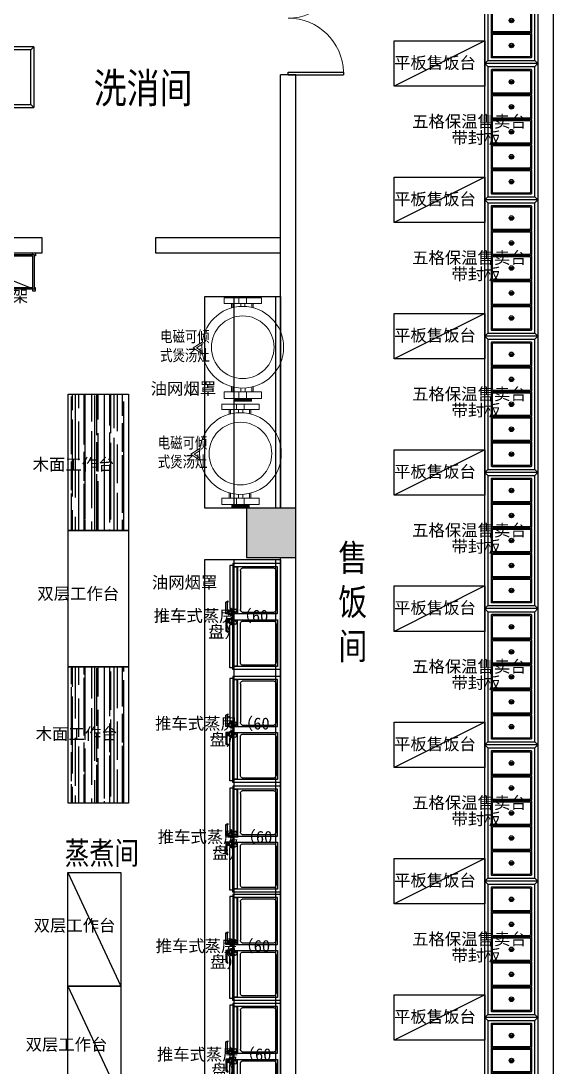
# Model space of a CAD drawing. Extents: x 1158414 to 1597620, y -840005 to -760676.
# Drawn here: x 1364532 to 1371562, y -804703 to -790883 of the extents above; entities that cross this region are included whole.
import ezdxf

# ---------------------------------------------------------------- set-up
doc = ezdxf.new("R2010")
doc.units = 0
doc.header["$LTSCALE"] = 1000
doc.linetypes.add('DIVIDE', pattern=[31.75, 12.7, -6.35, 0, -6.35, 0, -6.35])
for name, color, linetype in [('COLUMN', 2, 'Continuous'), ('CURTWALL', 4, 'Continuous'), ('PUB_HATCH', 8, 'Continuous'), ('PUB_TEXT', 7, 'Continuous'), ('ROOM_NAME', 7, 'Continuous'), ('WALL', 6, 'Continuous'), ('WINDOW', 4, 'Continuous'), ('WS_厨房设备', 1, 'Continuous'), ('产品名称', 7, 'Continuous'), ('家具内线', 8, 'Continuous'), ('新设备', 4, 'Continuous')]:
    doc.layers.add(name, color=color, linetype=linetype)
doc.styles.get("Standard").update_dxf_attribs({"font": '', "width": 0.8})
doc.styles.add('WMF-宋体1', font='')
doc.styles.add('宋体', font='', dxfattribs={"width": 0.8})
doc.styles.get('Standard').set_extended_font_data('SimSun')
doc.styles.get('WMF-宋体1').set_extended_font_data('SimSun')
doc.styles.get('宋体').set_extended_font_data('NSimSun')

# ---------------------------------------------------------------- blocks, each defined once
blk = doc.blocks.new('Custom_15')
at = {"color": 252}
for p, q in [((508, 723), (493, 698)), ((495, 695), (505, 695)), ((507, 696), (512, 703)), ((661, 724), (510, 724)), ((514, 704), (661, 704)), ((621, 704), (621, 677)), ((660, 692), (622, 692)), ((622, 692), (622, 689)), ((660, 689), (660, 692)), ((661, 704), (661, 724)), ((661, 674), (661, 704)), ((739, 724), (890, 724)), ((739, 704), (739, 724)), ((739, 674), (739, 704)), ((886, 704), (739, 704)), ((740, 689), (740, 692)), ((740, 692), (778, 692)), ((778, 692), (778, 689)), ((779, 704), (779, 677)), ((893, 696), (888, 703)), ((892, 723), (907, 698)), ((905, 695), (895, 695)), ((591, 650), (591, 670)), ((591, 650), (683, 650)), ((626, 658), (598, 658)), ((598, 658), (598, 650)), ((612, 678), (612, 663)), ((612, 678), (626, 677)), ((612, 663), (626, 663)), ((622, 689), (626, 684)), ((656, 680), (626, 680)), ((641, 630), (641, 650)), ((656, 684), (660, 689)), ((670, 673), (656, 674)), ((656, 663), (670, 663)), ((683, 658), (656, 658)), ((670, 663), (670, 673)), ((683, 630), (683, 658)), ((717, 630), (717, 658)), ((717, 658), (744, 658)), ((809, 650), (717, 650)), ((730, 673), (744, 674)), ((730, 663), (730, 673)), ((744, 663), (730, 663)), ((744, 684), (740, 689)), ((744, 680), (774, 680)), ((759, 630), (759, 650)), ((778, 689), (774, 684)), ((788, 678), (774, 677)), ((788, 663), (774, 663)), ((774, 658), (802, 658)), ((788, 678), (788, 663)), ((802, 658), (802, 650)), ((809, 650), (809, 670))]:
    blk.add_line(p, q, dxfattribs=at)
at = {"linetype": 'Continuous'}
for p, q in [((0, 0), (0, 630)), ((0, 630), (700, 630)), ((1400, 630), (700, 630)), ((1400, 0), (1400, 630)), ((700, 0), (0, 0)), ((700, 0), (1400, 0))]:
    blk.add_line(p, q, dxfattribs=at)
for p, q in [((25, 670), (591, 670)), ((25, 630), (25, 670)), ((25, 670), (300, 670)), ((1375, 670), (809, 670)), ((1375, 670), (1100, 670)), ((1375, 630), (1375, 670))]:
    blk.add_line(p, q)
at = {"color": 252, "linetype": 'Continuous'}
for p, q in [((40, 570), (40, 630)), ((40, 40), (40, 570)), ((40, 570), (660, 570)), ((45, 575), (45, 625)), ((45, 625), (655, 625)), ((655, 575), (45, 575)), ((655, 625), (655, 575)), ((660, 630), (660, 570)), ((660, 570), (660, 40)), ((740, 630), (740, 570)), ((740, 570), (740, 40)), ((1360, 570), (740, 570)), ((745, 625), (745, 575)), ((1355, 625), (745, 625)), ((745, 575), (1355, 575)), ((1355, 575), (1355, 625)), ((1360, 570), (1360, 630)), ((1360, 40), (1360, 570)), ((60, 84), (60, 506)), ((96, 530), (604, 530)), ((640, 506), (640, 84)), ((760, 506), (760, 84)), ((1304, 530), (796, 530)), ((1340, 84), (1340, 506)), ((660, 40), (40, 40)), ((604, 60), (96, 60)), ((640, 84), (640, 84)), ((740, 40), (1360, 40)), ((760, 84), (760, 84)), ((796, 60), (1304, 60))]:
    blk.add_line(p, q, dxfattribs=at)
at = {"color": 252}
for points in [[(626, 684), (626, 658)], [(656, 658), (656, 684)], [(744, 658), (744, 684)], [(774, 684), (774, 658)]]:
    blk.add_lwpolyline(points, dxfattribs=at)
at = {"color": 252, "linetype": 'Continuous'}
for centre in [(620, 600), (780, 600)]:
    blk.add_circle(centre, 20, dxfattribs=at)
at = {"color": 252}
for centre, radius, start, end in [((495, 697), 2, 148.483, 270), ((505, 697), 2, 270, 324.0966), ((510, 722), 2, 90, 148.483), ((514, 702), 2, 90, 144.0966), ((886, 702), 2, 35.9034, 90), ((890, 722), 2, 31.517, 90), ((895, 697), 2, 215.9034, 270), ((905, 697), 2, 270, 31.517), ((92, 498), 32.6, 82.0836, 165.2965), ((604, 491), 38.6, 22.2016, 90.4183), ((796, 491), 38.6, 89.5817, 157.7984), ((1308, 498), 32.6, 14.7035, 97.9164), ((95, 98), 38.1, 201.729, 270.8909), ((606, 96), 36.5, 267.3243, 340.0558), ((794, 96), 36.5, 199.9442, 272.6757), ((1305, 98), 38.1, 269.1091, 338.271)]:
    blk.add_arc(centre, radius, start, end, dxfattribs=at)
blk = doc.blocks.new('*U87')
at = {"color": 252, "linetype": 'DIVIDE', "ltscale": 3}
blk.add_line((0, 0), (1500, 700), dxfattribs=at)
at = {"linetype": 'Continuous'}
for p, q in [((0, 0), (0, 700)), ((0, 700), (1500, 700)), ((1500, 700), (1500, 0)), ((1500, 0), (0, 0))]:
    blk.add_line(p, q, dxfattribs=at)
blk = doc.blocks.new('*U107')
for p, q in [((20, 20), (20, 480)), ((20, 480), (1180, 480)), ((1180, 480), (1180, 20)), ((1180, 20), (20, 20))]:
    blk.add_line(p, q)
at = {"color": 252, "linetype": 'Continuous', "ltscale": 3}
blk.add_line((20, 480), (1180, 20), dxfattribs=at)
at = {"color": 252}
for p, q in [((40, 40), (40, 460)), ((40, 40), (40, 460)), ((40, 460), (1160, 460)), ((1160, 460), (1160, 40)), ((1160, 40), (40, 40))]:
    blk.add_line(p, q, dxfattribs=at)
for points in [[(40, 480), (40, 500), (0, 500), (0, 460), (20, 460)], [(1160, 480), (1160, 500), (1200, 500), (1200, 460), (1180, 460)], [(40, 20), (40, 0), (0, 0), (0, 40), (20, 40)], [(1160, 20), (1160, 0), (1200, 0), (1200, 40), (1180, 40)]]:
    blk.add_lwpolyline(points, dxfattribs=at)
blk.add_text('IV', height=150).set_placement((66, 80))
blk = doc.blocks.new('*U103')
at = {"color": 252}
for p, q in [((0, 613), (7300, 613)), ((0, 63), (7300, 63))]:
    blk.add_line(p, q, dxfattribs=at)
blk.add_lwpolyline([(0, 1000), (7300, 1000), (7300, 0), (0, 0)], close=True, dxfattribs=at)
blk = doc.blocks.new('*U104')
at = {"color": 252}
for p, q in [((0, 613), (2800, 613)), ((0, 63), (2800, 63))]:
    blk.add_line(p, q, dxfattribs=at)
blk.add_lwpolyline([(0, 1000), (2800, 1000), (2800, 0), (0, 0)], close=True, dxfattribs=at)
blk = doc.blocks.new('Custom_78')
for p, q in [((40, 660), (0, 700)), ((0, 700), (1800, 700)), ((0, 0), (0, 700)), ((0, 700), (40, 660)), ((1800, 700), (1760, 660)), ((1800, 700), (1760, 660)), ((1800, 0), (1800, 700)), ((1800, 0), (0, 0)), ((1760, 40), (1800, 0)), ((1760, 40), (1800, 0))]:
    blk.add_line(p, q)
at = {"color": 253}
for p, q in [((1760, 660), (40, 660)), ((40, 660), (40, 40)), ((1760, 660), (1760, 40)), ((0, 0), (40, 40)), ((40, 40), (0, 0)), ((40, 40), (1760, 40))]:
    blk.add_line(p, q, dxfattribs=at)
at = {"color": 252}
for p, q in [((232, 379), (232, 321)), ((248, 379), (248, 321)), ((562, 379), (562, 321)), ((578, 379), (578, 321)), ((892, 379), (892, 321)), ((908, 379), (908, 321)), ((1222, 379), (1222, 321)), ((1238, 379), (1238, 321)), ((1552, 379), (1552, 321)), ((1568, 379), (1568, 321))]:
    blk.add_line(p, q, dxfattribs=at)
for points in [[(85, 615), (395, 615, -0.414214), (405, 605), (405, 95, -0.414214), (395, 85), (85, 85, -0.414214), (75, 95), (75, 605, -0.414214)], [(100, 600), (380, 600, -0.414214), (390, 590), (390, 110, -0.414214), (380, 100), (100, 100, -0.414214), (90, 110), (90, 590, -0.414214)], [(415, 615), (725, 615, -0.414214), (735, 605), (735, 95, -0.414214), (725, 85), (415, 85, -0.414214), (405, 95), (405, 605, -0.414214)], [(430, 600), (710, 600, -0.414214), (720, 590), (720, 110, -0.414214), (710, 100), (430, 100, -0.414214), (420, 110), (420, 590, -0.414214)], [(745, 615), (1055, 615, -0.414214), (1065, 605), (1065, 95, -0.414214), (1055, 85), (745, 85, -0.414214), (735, 95), (735, 605, -0.414214)], [(760, 600), (1040, 600, -0.414214), (1050, 590), (1050, 110, -0.414214), (1040, 100), (760, 100, -0.414214), (750, 110), (750, 590, -0.414214)], [(1075, 615), (1385, 615, -0.414214), (1395, 605), (1395, 95, -0.414214), (1385, 85), (1075, 85, -0.414214), (1065, 95), (1065, 605, -0.414214)], [(1090, 600), (1370, 600, -0.414214), (1380, 590), (1380, 110, -0.414214), (1370, 100), (1090, 100, -0.414214), (1080, 110), (1080, 590, -0.414214)], [(1405, 615), (1715, 615, -0.414214), (1725, 605), (1725, 95, -0.414214), (1715, 85), (1405, 85, -0.414214), (1395, 95), (1395, 605, -0.414214)], [(1420, 600), (1700, 600, -0.414214), (1710, 590), (1710, 110, -0.414214), (1700, 100), (1420, 100, -0.414214), (1410, 110), (1410, 590, -0.414214)]]:
    blk.add_lwpolyline(points, format="xyb", close=True, dxfattribs=at)
for centre in [(240, 350), (570, 350), (900, 350), (1230, 350), (1560, 350)]:
    blk.add_circle(centre, 30, dxfattribs=at)
blk = doc.blocks.new('*U113')
at = {"color": 252, "linetype": 'DIVIDE', "ltscale": 3}
blk.add_line((0, 0), (1200, 600), dxfattribs=at)
at = {"linetype": 'Continuous'}
for p, q in [((0, 0), (0, 600)), ((0, 600), (1200, 600)), ((1200, 600), (1200, 0)), ((1200, 0), (0, 0))]:
    blk.add_line(p, q, dxfattribs=at)
blk = doc.blocks.new('*U100')
at = {"color": 252}
for p, q in [((40, 760), (0, 800)), ((40, 760), (1760, 760)), ((40, 40), (40, 760)), ((40, 760), (40, 760)), ((1800, 800), (1760, 760)), ((1760, 760), (1760, 40)), ((40, 40), (0, 0)), ((1760, 40), (40, 40)), ((1760, 40), (1800, 0))]:
    blk.add_line(p, q, dxfattribs=at)
for p, q in [((0, 800), (1800, 800)), ((0, 0), (0, 800)), ((1800, 0), (1800, 800)), ((1800, 0), (0, 0))]:
    blk.add_line(p, q)
blk.add_circle((886, 400), 100)
blk.add_circle((886, 400), 80, dxfattribs=at)
blk = doc.blocks.new('CJT_4085')
h = blk.add_hatch()
h.set_pattern_fill('AR-RROOF', color=252, scale=5, style=0)
h.paths.add_polyline_path([(0, 800), (1800, 800), (1800, 0), (0, 0)])
at = {"linetype": 'Continuous'}
blk.add_polyline3d([(0, 800, 0), (1800, 800, 0), (1800, 0, 0), (0, 0, 0), (0, 800, 0)], dxfattribs=at)
blk = doc.blocks.new('*U42')
at = {"linetype": 'Continuous'}
for p, q in [((0, 0), (0, 800)), ((0, 800), (1800, 800)), ((1800, 800), (1800, 0)), ((1800, 0), (0, 0))]:
    blk.add_line(p, q, dxfattribs=at)
blk = doc.blocks.new('$DorLib2D$00000002')
for p, q in [((-0.5, 0), (-0.5, 0.4875)), ((-0.475, 0.4875), (-0.5, 0.4875)), ((-0.475, 0), (-0.475, 0.4875)), ((0.475, 0), (0.475, 0.4875)), ((0.475, 0.4875), (0.5, 0.4875)), ((0.5, 0), (0.5, 0.4875)), ((-0.5, 0), (-0.475, 0)), ((0.5, 0), (0.475, 0))]:
    blk.add_line(p, q)
at = {"lineweight": 13}
for centre, start, end in [((-0.4875, 0), 0, 88.53072), ((0.4875, 0), 91.46928, 180)]:
    blk.add_arc(centre, 0.4875, start, end, dxfattribs=at)
blk = doc.blocks.new('wwww')
at = {"lineweight": 20}
for p, q in [((675, 116), (679, 111)), ((675, 116), (711, 116)), ((675, 99), (679, 105)), ((675, 99), (711, 99)), ((675, 89), (679, 84)), ((675, 89), (711, 89)), ((675, 72), (679, 78)), ((675, 72), (711, 72)), ((675, 63), (711, 63)), ((675, 63), (679, 57)), ((675, 45), (679, 51)), ((675, 45), (711, 45)), ((675, 36), (679, 31)), ((675, 36), (711, 36)), ((675, 18), (679, 24)), ((675, 18), (711, 18)), ((675, 10), (711, 10)), ((675, 10), (679, 5)), ((679, 111), (679, 105)), ((679, 111), (707, 111)), ((679, 105), (707, 105)), ((679, 84), (679, 78)), ((679, 84), (707, 84)), ((679, 78), (707, 78)), ((679, 57), (707, 57)), ((679, 57), (679, 51)), ((679, 51), (707, 51)), ((679, 31), (679, 24)), ((679, 31), (707, 31)), ((679, 24), (707, 24)), ((679, 5), (707, 5)), ((679, 5), (679, -2)), ((707, 111), (711, 116)), ((707, 111), (707, 105)), ((707, 105), (711, 99)), ((707, 84), (711, 89)), ((707, 84), (707, 78)), ((707, 78), (711, 72)), ((707, 57), (711, 63)), ((707, 57), (707, 51)), ((707, 51), (711, 45)), ((707, 31), (711, 36)), ((707, 31), (707, 24)), ((707, 24), (711, 18)), ((707, 5), (711, 10)), ((707, 5), (707, -2)), ((675, -8), (679, -2)), ((675, -8), (711, -8)), ((675, -17), (711, -17)), ((675, -17), (679, -22)), ((675, -35), (679, -29)), ((675, -35), (711, -35)), ((675, -44), (679, -49)), ((675, -44), (711, -44)), ((675, -62), (679, -56)), ((675, -62), (711, -62)), ((675, -71), (679, -76)), ((675, -71), (711, -71)), ((675, -88), (679, -83)), ((675, -88), (711, -88)), ((675, -98), (679, -103)), ((675, -98), (711, -98)), ((675, -115), (679, -110)), ((675, -115), (711, -115)), ((679, -2), (707, -2)), ((679, -22), (707, -22)), ((679, -22), (679, -29)), ((679, -29), (707, -29)), ((679, -49), (679, -56)), ((679, -49), (707, -49)), ((679, -56), (707, -56)), ((679, -76), (679, -83)), ((679, -76), (707, -76)), ((679, -83), (707, -83)), ((679, -103), (679, -110)), ((679, -103), (707, -103)), ((679, -110), (707, -110)), ((707, -2), (711, -8)), ((707, -22), (711, -17)), ((707, -22), (707, -29)), ((707, -29), (711, -35)), ((707, -49), (711, -44)), ((707, -49), (707, -56)), ((707, -56), (711, -62)), ((707, -76), (711, -71)), ((707, -76), (707, -83)), ((707, -83), (711, -88)), ((707, -103), (711, -98)), ((707, -103), (707, -110)), ((707, -110), (711, -115)), ((-69, -535), (8, -653)), ((-38, -539), (8, -610)), ((87, -535), (10, -653)), ((57, -537), (10, -610))]:
    blk.add_line(p, q, dxfattribs=at)
for points in [[(-580, -27), (-580, -246), (-654, -246), (-654, 246), (-580, 246), (-580, -57)], [(675, -93), (675, -246), (590, -246), (590, 247), (675, 247), (675, -57)], [(-654, 48), (-580, 48)], [(-580, 137), (-522, 137)], [(-526, 121), (-580, 121)], [(-580, 30), (-539, 30)], [(522, 137), (590, 137)], [(590, 121), (526, 121)], [(539, 31), (590, 31)], [(590, 48), (675, 48)], [(675, -115), (675, 116), (711, 116), (711, -115)], [(-654, -51), (-580, -51)], [(-539, -27), (-580, -27)], [(-580, -132), (-528, -132)], [(524, -132), (590, -132)], [(590, -27), (539, -27)], [(590, -50), (675, -50)], [(711, -105), (711, -115), (675, -115), (675, -106)], [(-519, -148), (-580, -148)], [(590, -148), (519, -148)]]:
    blk.add_lwpolyline(points, dxfattribs=at)
for radius in [540, 414]:
    blk.add_circle((0, 0), radius, dxfattribs=at)

msp = doc.modelspace()

# ---------------------------------------------------------------- hatches: boundary and pattern name
at = {"layer": 'PUB_HATCH'}
msp.add_hatch(color=256, dxfattribs=at).paths.add_polyline_path([(1368161.8, -797971.3), (1368161.8, -797321.3), (1367511.8, -797321.3), (1367511.8, -797971.3)])

# ---------------------------------------------------------------- linework, layer by layer
at = {"layer": 'COLUMN'}
for p, q in [((1368161.8, -797321.3), (1367511.8, -797321.3)), ((1367511.8, -797321.3), (1367511.8, -797971.3)), ((1368161.8, -797971.3), (1368161.8, -797321.3)), ((1367511.8, -797971.3), (1368161.8, -797971.3))]:
    msp.add_line(p, q, dxfattribs=at)
at = {"layer": 'CURTWALL'}
for p, q in [((1371561.8, -785946.7), (1371561.8, -811246.7)), ((1371361.8, -786146.7), (1371361.8, -811246.7))]:
    msp.add_line(p, q, dxfattribs=at)
at = {"layer": 'WALL'}
for p, q in [((1367961.8, -797321.3), (1367961.8, -791595.7)), ((1368161.8, -791595.7), (1367961.8, -791595.7)), ((1368161.8, -797321.3), (1368161.8, -791595.7)), ((1364811.8, -793746.7), (1351861.8, -793746.7)), ((1364811.8, -793946.7), (1364811.8, -793746.7)), ((1367961.8, -793746.7), (1366311.8, -793746.7)), ((1366311.8, -793746.7), (1366311.8, -793946.7)), ((1351861.8, -793946.7), (1364811.8, -793946.7)), ((1366311.8, -793946.7), (1367961.8, -793946.7)), ((1367961.8, -805296.7), (1367961.8, -797971.3)), ((1368161.8, -805296.7), (1368161.8, -797971.3))]:
    msp.add_line(p, q, dxfattribs=at)

# ---------------------------------------------------------------- block references
at = {"layer": 'WINDOW', "xscale": -1500, "yscale": -1500, "zscale": -1500, "rotation": 90}
msp.add_blockref('$DorLib2D$00000002', (1368061.8, -790845.7), dxfattribs=at)
at = {"layer": 'WS_厨房设备'}
for name, p, rotation in [('Custom_78', (1371361.8, -791446.7), 90), ('*U113', (1370661.8, -791146.7), 180), ('Custom_78', (1371361.8, -793246.7), 90), ('*U113', (1370661.8, -792946.7), 180), ('Custom_78', (1371361.8, -795046.7), 90), ('*U104', (1367961.8, -797321.3), 90), ('*U113', (1370661.8, -794746.7), 180), ('Custom_78', (1371361.8, -796846.7), 90), ('CJT_4085', (1365154.3, -795814.3), 270), ('*U113', (1370661.8, -796546.7), 180), ('Custom_78', (1371361.8, -798646.7), 90), ('*U42', (1365154.3, -797614.3), 270), ('*U103', (1367961.8, -805296.7), 90), ('*U113', (1370661.8, -798346.7), 180), ('Custom_78', (1371361.8, -800446.7), 90), ('CJT_4085', (1365154.3, -799414.3), 270), ('*U113', (1370661.8, -800146.7), 180), ('Custom_78', (1371361.8, -802246.7), 90), ('*U113', (1370661.8, -801946.7), 180), ('*U87', (1365154, -802133), 270), ('Custom_78', (1371361.8, -804046.7), 90), ('*U87', (1365154, -803633), 270), ('*U113', (1370661.8, -803746.7), 180), ('Custom_78', (1371361.8, -805846.7), 90)]:
    msp.add_blockref(name, p, dxfattribs=dict(at, rotation=rotation))
at = {"layer": 'WS_厨房设备', "xscale": -1}
for name, p, rotation in [('*U100', (1362901.2, -791225.3), 180), ('Custom_15', (1367961.8, -798052.3), 90), ('Custom_15', (1367961.8, -799544.2), 90), ('Custom_15', (1367961.8, -800992.2), 90), ('Custom_15', (1367961.8, -802422.7), 90), ('Custom_15', (1367961.8, -803860.7), 90)]:
    msp.add_blockref(name, p, dxfattribs=dict(at, rotation=rotation))
at = {"layer": 'WS_厨房设备'}
msp.add_blockref('*U107', (1363526.1, -794446.7), dxfattribs=at)
at = {"layer": '新设备', "rotation": 270}
for p in [(1367462.2, -795193.4), (1367431.6, -796597.9)]:
    msp.add_blockref('wwww', p, dxfattribs=at)

# ---------------------------------------------------------------- texts
at = {"layer": 'PUB_TEXT', "width": 0.8}
msp.add_text('洗消间', height=398.73, dxfattribs=at).set_placement((1365493.5, -791968.9, 0))
at = {"layer": 'ROOM_NAME', "style": '宋体', "width": 0.8}
msp.add_text('蒸煮间', height=300, dxfattribs=at).set_placement((1365110.3, -802025.3))
at = {"layer": 'WALL', "insert": (1368725.2, -797799.1), "char_height": 350, "width": 404.548, "attachment_point": 1}
msp.add_mtext('{\\C0;售饭间}', dxfattribs=at)
at = {"layer": '产品名称', "color": 7, "lineweight": 0, "style": 'WMF-宋体1'}
for s, p in [('平板售饭台', (1369461.2, -791515.2)), ('五格保温售卖台', (1369699.5, -792290.1)), ('带封板', (1370220.1, -792504.8)), ('平板售饭台', (1369461.2, -793315.2)), ('五格保温售卖台', (1369699.5, -794090.1)), ('带封板', (1370220.1, -794304.8)), ('四层货架', (1363763.3, -794596.9)), ('平板售饭台', (1369461.2, -795115.2)), ('油网烟罩', (1366246, -795819)), ('五格保温售卖台', (1369699.5, -795890.1)), ('带封板', (1370220.1, -796104.8)), ('木面工作台', (1364686.4, -796821.2)), ('平板售饭台', (1369461.2, -796915.2)), ('五格保温售卖台', (1369699.5, -797690.1)), ('带封板', (1370220.1, -797904.8)), ('油网烟罩', (1366262, -798380.1)), ('双层工作台', (1364749.1, -798527.7)), ('推车式蒸房（60', (1366286.6, -798819.2)), ('平板售饭台', (1369461.2, -798715.2)), ('盘）', (1367005.9, -799029.8)), ('五格保温售卖台', (1369699.5, -799490.1)), ('带封板', (1370220.1, -799704.8)), ('推车式蒸房（60', (1366305.1, -800243.1)), ('木面工作台', (1364727.5, -800379.9)), ('盘）', (1367024.4, -800453.7)), ('平板售饭台', (1369461.2, -800515.2)), ('五格保温售卖台', (1369699.5, -801290.1)), ('带封板', (1370220.1, -801504.8)), ('推车式蒸房（60', (1366339.6, -801740.4)), ('盘）', (1367058.9, -801951)), ('平板售饭台', (1369461.2, -802315.2)), ('双层工作台', (1364699.9, -802911)), ('五格保温售卖台', (1369699.5, -803090.1)), ('推车式蒸房（60', (1366310.8, -803181.5)), ('盘）', (1367030, -803392)), ('带封板', (1370220.1, -803304.8)), ('平板售饭台', (1369461.2, -804115.2)), ('双层工作台', (1364593.7, -804483.1)), ('推车式蒸房（60', (1366328.1, -804613.4)), ('盘）', (1367047.4, -804823.9))]:
    msp.add_text(s, height=158.49, dxfattribs=at).set_placement(p)
at = {"layer": '家具内线', "color": 1, "char_height": 150, "width": 674.974, "attachment_point": 1, "rotation": 0.00477}
for insert in [(1366370.7, -794976.1), (1366340, -796380.7)]:
    msp.add_mtext('电磁可倾式煲汤灶', dxfattribs=dict(at, insert=insert))

doc.saveas('drawing.dxf')
